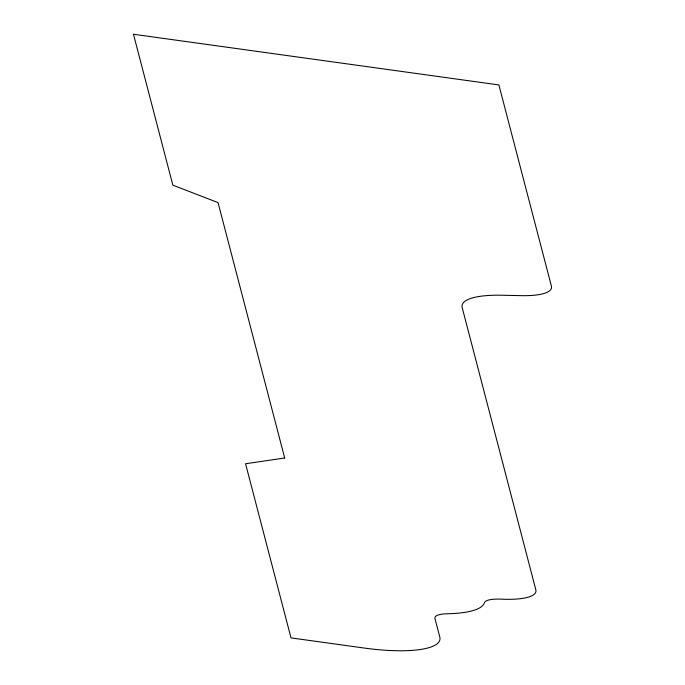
<?xml version="1.0" encoding="UTF-8"?>
<svg xmlns="http://www.w3.org/2000/svg" width="685" height="685" viewBox="0 0 685 685"><rect width="100%" height="100%" fill="white"/><g stroke="black" fill="none" stroke-linecap="round" stroke-linejoin="round"><path stroke-width="1.03" d="M284.695 458L245.564 463.762L291.005 637.889L363.136 647.89A82.26 21.149 9.6 0 0 439.83 637.196L434.958 618.512A28.556 7.347 9.6 0 1 447.296 613.76A85.959 22.1 9.6 0 0 484.423 602.749A28.556 7.347 9.6 0 1 501.548 599.161A57.112 14.685 9.6 0 0 535.824 589.794L462.11 307.325A74.973 19.274 9.6 0 1 502.071 295.235L521.028 295.646A57.112 14.685 9.6 0 0 551.399 286.142L498.894 84.931L133.472 34.25L172.851 185.155L218.044 202.614L284.695 458"/></g></svg>
